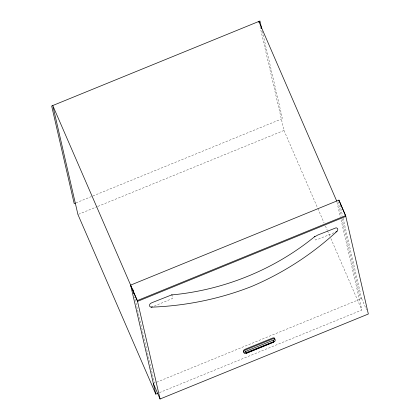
<?xml version="1.0" encoding="UTF-8"?>
<svg xmlns="http://www.w3.org/2000/svg" width="420" height="420" viewBox="0 0 420 420"><rect width="100%" height="100%" fill="white"/><g stroke="black" fill="none" stroke-linecap="round" stroke-linejoin="round"><path stroke-width="0.32" stroke-dasharray="2.1 1.58" d="M75.91 202.897L92.274 196.219M92.878 195.972L281.363 119.065M78.54 214.284L97.325 206.619M97.933 206.372L283.994 130.452L260.006 26.555M154.182 306.159L172.394 298.489L172.804 298.074L172.232 295.591M334.031 232.78L317.026 239.652L315.205 239.978L314.774 238.109M343.077 218.169L361.636 298.557L154.466 383.087L134.584 296.956M159.437 392.632L361.862 310.039L340.967 219.524M361.636 298.557L366.534 309.855M283.994 130.452L317.588 207.931M317.851 208.535L324.098 222.947M325.4 225.95L327.227 230.155M327.485 230.759L329.831 236.161M330.871 238.565L361.862 310.039M339.985 204.771L342.489 215.618M337.995 201.395L341.381 216.069M341.969 218.621L360.528 299.008M336.992 202.309L340.379 216.972M262.295 31.206L282.471 118.613"/><path stroke-width="0.63" d="M314.486 236.864L317.851 235.006L336.163 227.777L337.386 228.354L337.748 229.073L337.754 229.945L336.987 231.331C311.871 254.478 282.98 273.157 251.538 286.503C219.487 299.061 185.519 305.944 151.127 307.167L149.903 306.59L149.541 305.865C149.105 303.581 151.652 302.862 153.258 302.164L171.57 294.935C223.624 290.157 274.454 269.619 314.9 236.455M335.753 232.013L336.987 231.331M75.301 203.144L74.193 203.595L51.66 105.982L259.938 21L261.702 28.654M153.358 383.539L160.062 399L368.34 314.018L345.618 215.591L338.914 200.13L130.636 285.112L155.799 394.112L157.621 393.372M160.062 399L137.34 300.573L345.618 215.591M245.936 352.695L273.2 341.812L273.635 341.444L273.268 339.806M246.808 353.152L273.284 342.353C274.433 342.185 273.887 339.628 272.816 340.316L246.335 351.12C244.781 351.367 246.787 354.596 246.598 352.669M151.127 307.167L152.434 306.81M171.57 294.935L172.09 294.966M336.698 201.033L258.83 21.451L259.124 22.727M137.34 300.573L52.768 105.53L77.931 214.531L155.799 394.112M130.825 285.925L137.529 301.387L345.807 216.405L338.914 200.13M274.88 339.769L274.507 338.142A2.394 0.824 -23.4 0 0 272.102 338.237L245.511 349.083A2.394 0.824 -23.4 0 0 243.484 350.8L243.863 352.427A2.394 0.824 -23.4 0 0 244.251 352.711M245.569 351.11L245.816 352.165M132.815 289.301L133.844 293.769M273.735 341.954A2.394 0.824 -23.4 0 0 275.195 340.494L274.817 338.867A2.394 0.824 -23.4 0 0 272.417 338.961L245.826 349.808A2.394 0.824 -23.4 0 0 243.799 351.524L244.172 353.152A2.394 0.824 -23.4 0 0 246.577 353.062L273.168 342.211A2.394 0.824 -23.4 0 0 273.457 342.09"/></g></svg>
